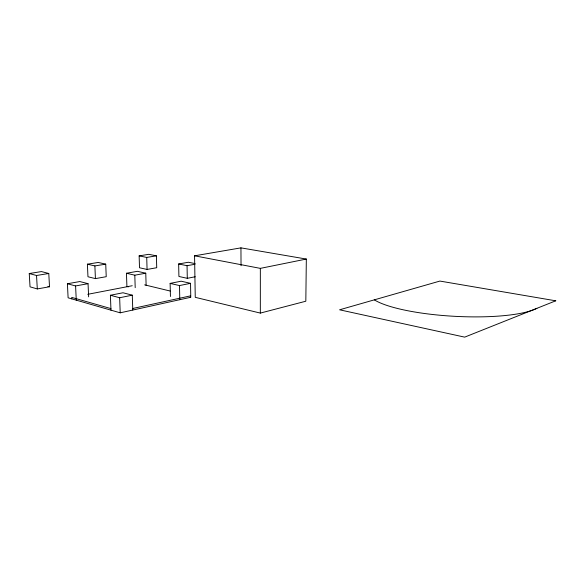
<?xml version="1.0" encoding="UTF-8"?>
<svg xmlns="http://www.w3.org/2000/svg" width="585" height="585" viewBox="0 0 585 585"><rect width="100%" height="100%" fill="white"/><g stroke="black" fill="none" stroke-linecap="round" stroke-linejoin="round"><path stroke-width="0.88" d="M260.332 313.092L260.347 268.369L306.335 259.053L305.823 301.224L260.332 313.092L195.251 297.334L194.564 255.813L240.947 247.864L306.335 259.053M88.635 296.844L88.05 283.681L79.831 281.546L67.407 283.754L68.109 297.809L120.203 312.821L190.776 297.275L190.527 283.323L181.16 281.202L170.133 283.396L170.44 296.493M132.729 308.492L190.322 295.908L190.352 297.37M110.974 310.16L110.397 295.264L119.654 297.743L132.29 295.176L132.78 310.05M170.133 283.396L179.5 285.568L190.527 283.323M110.397 295.264L123.004 292.763L132.29 295.176M195.097 263.594L188.37 262.248L178.652 263.974L178.908 276.471L187.295 278.321L195.222 276.756M87.757 294.306L132.239 285.729M67.407 283.754L75.589 285.948L88.05 283.681M128.422 286.862L126.908 286.482L126.455 273.253L134.799 275.191L145.767 273.202L146.126 285.531M178.652 263.974L187.054 265.7L195.017 264.252M37.308 288.931L49.506 286.767L48.782 273.48L41.447 271.579L29.25 273.539L30.04 286.84L37.308 288.931L36.533 275.491L29.25 273.539M95.421 278.614L106.229 276.69L105.731 264.149L98.229 262.453L87.399 264.193L87.962 276.749L95.421 278.614L94.88 265.926L87.399 264.193M147.069 269.436L156.721 267.725L156.407 255.842L148.809 254.321L139.142 255.879L139.508 267.769L147.069 269.436L146.725 257.429L139.142 255.879M126.455 273.253L137.402 271.308L145.767 273.202M36.533 275.491L48.782 273.48M94.88 265.926L105.731 264.149M146.725 257.429L156.407 255.842M194.564 255.813L260.347 268.369M144.649 284.858L170.118 291.023M47.882 286.314L49.506 286.767M110.909 308.602L71.743 297.399L71.816 298.877M75.589 285.948L76.269 300.163M119.654 297.743L120.203 312.821M134.799 275.191L135.201 287.674M179.5 285.568L179.792 299.695M187.054 265.7L187.295 278.321M240.947 247.864L241.035 265.729M536.891 308.332A87.209 19.13 3.1 0 1 455.635 316.368A87.209 19.13 3.1 0 1 374.327 299.849M555.75 300.807L464.687 337.135L339.571 309.801L439.898 281.071L555.75 300.807"/></g></svg>
